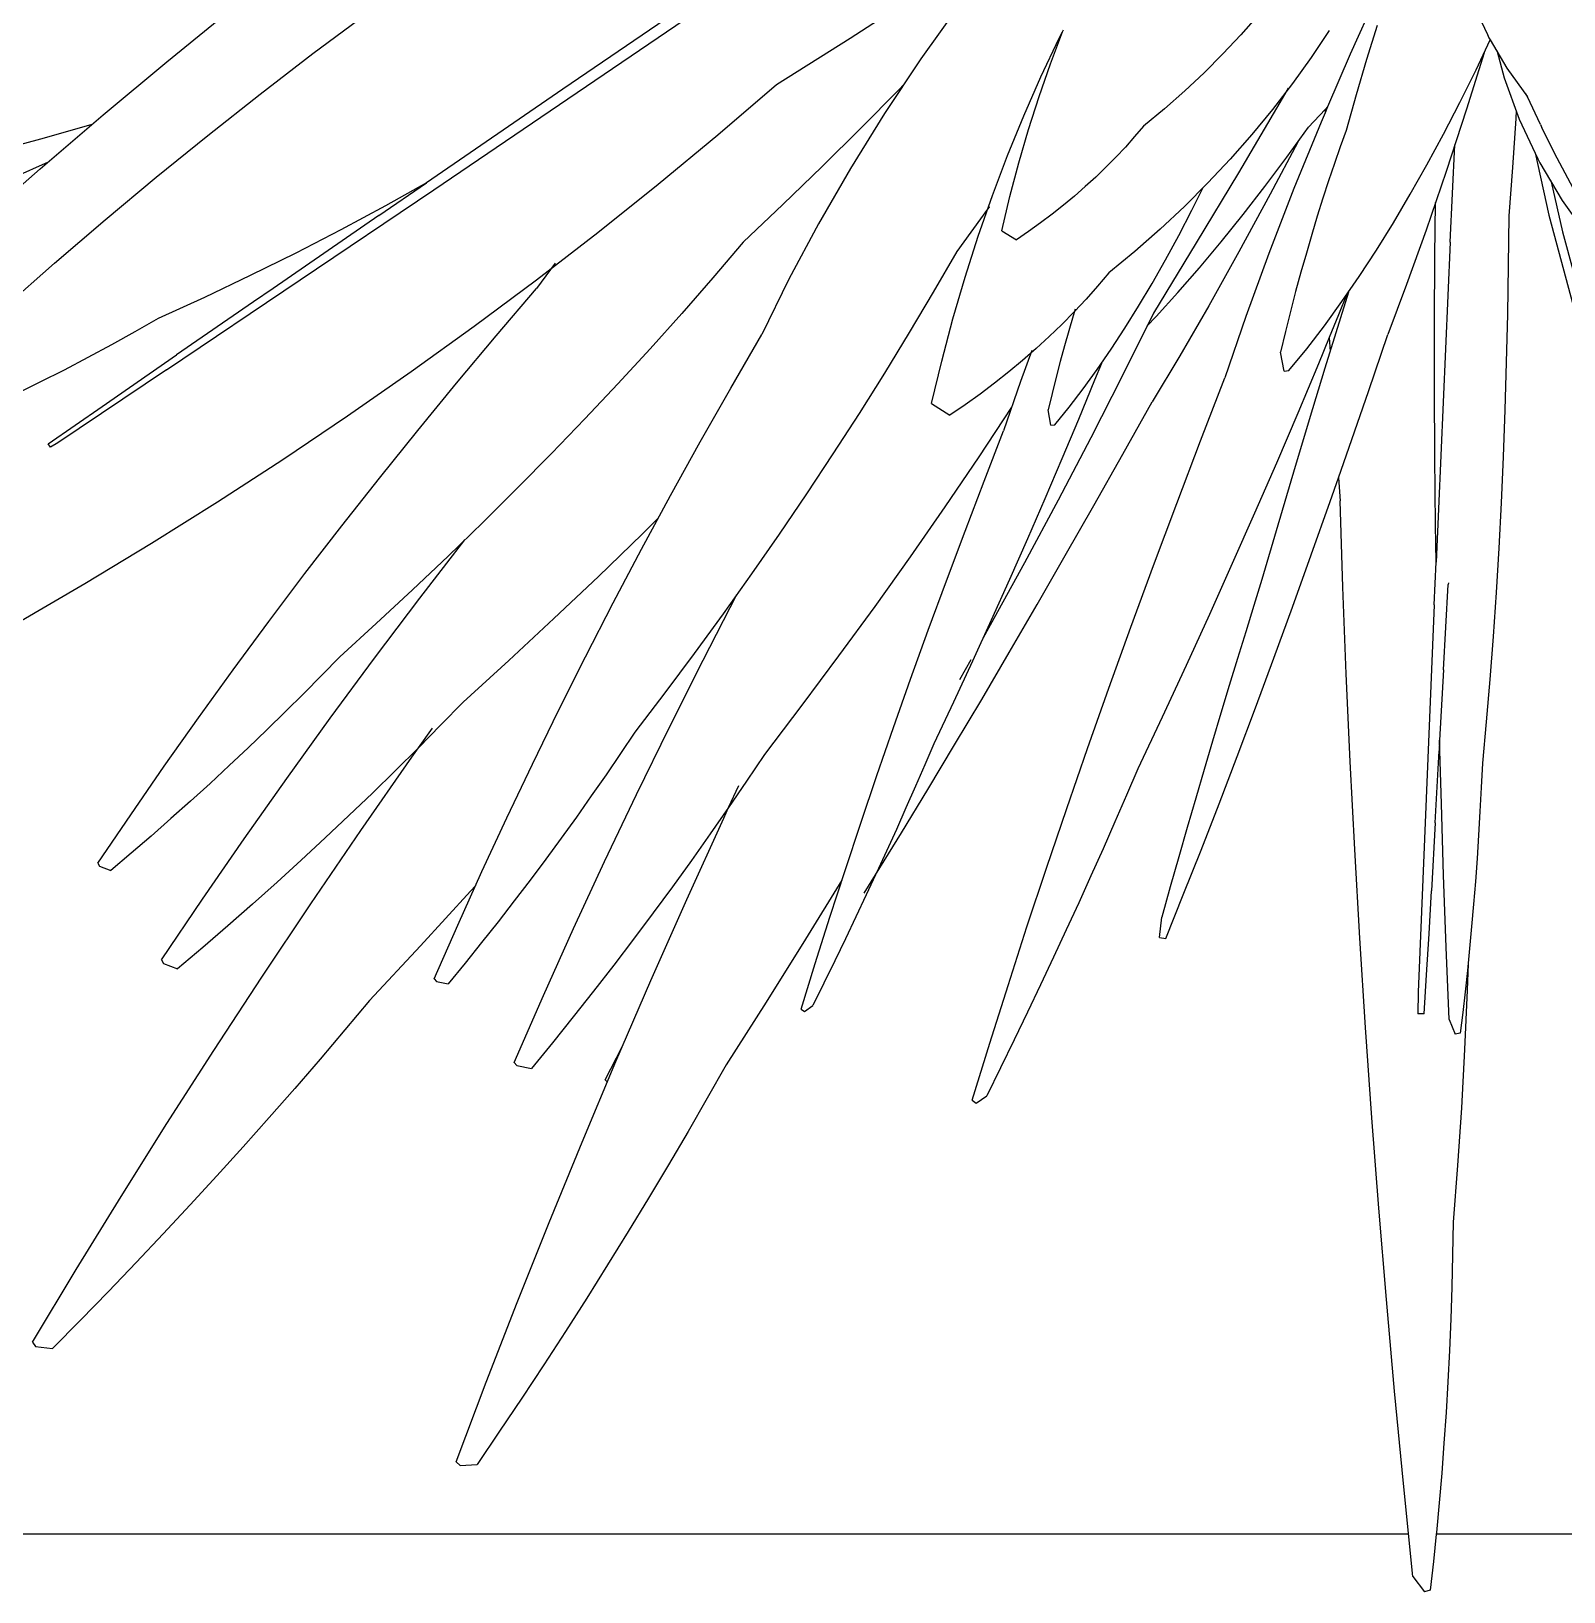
# Model space of a CAD drawing. Header units: metres. Extents: x 244.4 to 340.3, y -4.1 to 64.3.
# Drawn here: x 303.6698 to 304.0445, y 40.3732 to 40.7548 of the extents above; entities that cross this region are included whole.
import ezdxf

# ---------------------------------------------------------------- set-up
doc = ezdxf.new("R2010")
doc.units = ezdxf.units.M
doc.layers.add('Edges', color=7, linetype='Continuous')

msp = doc.modelspace()

# ---------------------------------------------------------------- linework, layer by layer
at = {"layer": 'Edges'}
for p, q in [((303.8373, 40.76621), (303.79975, 40.74062)), ((303.88787, 40.76461), (303.87003, 40.75301)), ((303.99988, 40.76607), (303.99229, 40.74916)), ((303.70297, 40.74735), (303.71875, 40.76015)), ((303.73868, 40.74931), (303.75174, 40.75904)), ((303.76819, 40.71603), (303.83176, 40.75915)), ((303.89676, 40.76128), (303.88734, 40.74803)), ((303.96983, 40.75874), (303.96559, 40.75393)), ((304.02218, 40.76174), (304.02585, 40.75398)), ((303.91899, 40.74679), (303.92197, 40.75464)), ((303.92113, 40.75308), (303.92197, 40.75464)), ((303.92197, 40.75464), (303.92216, 40.75511)), ((303.98718, 40.75495), (303.98279, 40.7484)), ((303.99887, 40.7562), (303.9963, 40.74785)), ((303.87003, 40.75301), (303.85203, 40.74165)), ((303.91668, 40.74366), (303.92113, 40.75308)), ((303.96559, 40.75393), (303.96118, 40.74924)), ((304.02306, 40.74533), (304.02654, 40.75265)), ((304.02585, 40.75398), (304.02622, 40.7532)), ((304.02622, 40.7532), (304.02654, 40.75265)), ((304.02654, 40.75265), (304.02658, 40.75273)), ((304.02654, 40.75265), (304.03058, 40.74578)), ((303.68737, 40.73435), (303.70297, 40.74735)), ((303.72576, 40.7394), (303.73868, 40.74931)), ((303.88734, 40.74803), (303.87844, 40.73466)), ((303.96118, 40.74924), (303.95659, 40.74466)), ((303.98279, 40.7484), (303.97818, 40.74198)), ((303.99229, 40.74916), (303.98676, 40.73628)), ((303.9963, 40.74785), (303.99379, 40.73928)), ((304.02504, 40.74949), (304.02071, 40.73572)), ((304.02813, 40.7501), (304.0282, 40.74983)), ((304.0282, 40.74983), (304.02993, 40.74339)), ((303.91248, 40.73411), (303.91668, 40.74366)), ((303.91621, 40.73883), (303.91899, 40.74679)), ((303.95659, 40.74466), (303.95182, 40.74019)), ((304.0191, 40.73734), (304.02306, 40.74533)), ((304.02993, 40.74339), (304.03363, 40.73329)), ((304.03058, 40.74578), (304.03562, 40.73875)), ((303.71298, 40.72932), (303.72576, 40.7394)), ((303.79975, 40.74062), (303.7664, 40.71775)), ((303.85203, 40.74165), (303.83767, 40.72938)), ((303.88194, 40.7405), (303.87261, 40.7311)), ((303.88316, 40.74176), (303.88194, 40.7405)), ((303.95182, 40.74019), (303.94689, 40.73584)), ((303.97818, 40.74198), (303.97333, 40.73569)), ((303.9771, 40.74084), (303.97508, 40.73734)), ((304.03562, 40.73875), (304.03526, 40.7395)), ((303.91363, 40.73077), (303.91621, 40.73883)), ((303.94689, 40.73584), (303.94178, 40.73161)), ((303.97508, 40.73734), (303.96496, 40.72018)), ((303.97333, 40.73569), (303.96827, 40.72955)), ((303.98615, 40.73564), (303.98212, 40.73137)), ((303.98676, 40.73628), (303.98614, 40.73484)), ((303.98615, 40.73564), (303.98614, 40.73484)), ((303.98676, 40.73628), (303.98615, 40.73564)), ((303.99379, 40.73928), (303.99132, 40.73049)), ((304.0151, 40.72961), (304.0191, 40.73734)), ((304.02071, 40.73572), (304.01572, 40.72047)), ((304.0388, 40.73196), (304.03562, 40.73875)), ((303.67196, 40.72114), (303.68737, 40.73435)), ((303.68458, 40.73196), (303.67291, 40.72861)), ((303.87844, 40.73466), (303.87007, 40.72122)), ((303.90852, 40.72443), (303.91248, 40.73411)), ((303.98517, 40.73256), (303.97853, 40.71632)), ((303.98614, 40.73484), (303.98517, 40.73256)), ((304.03276, 40.73344), (304.03195, 40.72146)), ((304.03288, 40.73534), (304.03276, 40.73344)), ((304.03363, 40.73329), (304.0382, 40.72361)), ((304.0388, 40.73196), (304.03917, 40.73118)), ((303.67291, 40.72861), (303.66093, 40.72539)), ((303.70034, 40.71907), (303.71298, 40.72932)), ((303.83767, 40.72938), (303.82309, 40.71734)), ((303.87261, 40.7311), (303.86316, 40.72174)), ((303.91125, 40.72262), (303.91363, 40.73077)), ((303.93959, 40.72902), (303.93733, 40.72648)), ((303.94178, 40.73161), (303.93959, 40.72902)), ((303.96827, 40.72955), (303.96298, 40.72354)), ((303.97677, 40.72397), (303.98212, 40.73137)), ((303.99132, 40.73049), (303.98987, 40.7265)), ((304.01106, 40.72214), (304.0151, 40.72961)), ((304.04291, 40.72374), (304.03917, 40.73118)), ((303.9048, 40.71462), (303.90852, 40.72443)), ((303.93733, 40.72648), (303.93499, 40.72399)), ((303.97947, 40.7277), (303.97273, 40.71495)), ((303.98987, 40.7265), (303.98843, 40.72241)), ((304.01677, 40.70323), (304.01786, 40.72701)), ((304.03752, 40.72505), (304.0409, 40.70978)), ((303.67249, 40.72212), (303.65162, 40.71278)), ((303.65673, 40.70773), (303.67196, 40.72114)), ((303.67377, 40.72269), (303.67249, 40.72212)), ((303.86316, 40.72174), (303.85359, 40.71245)), ((303.87007, 40.72122), (303.86227, 40.70771)), ((303.90907, 40.71436), (303.91125, 40.72262)), ((303.93258, 40.72154), (303.93009, 40.71914)), ((303.93499, 40.72399), (303.93258, 40.72154)), ((303.96298, 40.72354), (303.95747, 40.71768)), ((303.97144, 40.71683), (303.97677, 40.72397)), ((303.98843, 40.72241), (303.98702, 40.71822)), ((304.00697, 40.71493), (304.01106, 40.72214)), ((304.01572, 40.72047), (304.01085, 40.70618)), ((304.03195, 40.72146), (304.03108, 40.70966)), ((304.0382, 40.72361), (304.03867, 40.72263)), ((304.03867, 40.72263), (304.04412, 40.71337)), ((304.04685, 40.71639), (304.04291, 40.72374)), ((303.68784, 40.70866), (303.70034, 40.71907)), ((303.75476, 40.70973), (303.7664, 40.71775)), ((303.7664, 40.71775), (303.75638, 40.71213)), ((303.82309, 40.71734), (303.80831, 40.70553)), ((303.92753, 40.71679), (303.9249, 40.7145)), ((303.93009, 40.71914), (303.92753, 40.71679)), ((303.95747, 40.71768), (303.95174, 40.71196)), ((303.96496, 40.72018), (303.95465, 40.70301)), ((303.96611, 40.70995), (303.97144, 40.71683)), ((303.98702, 40.71822), (303.98563, 40.71394)), ((304.04135, 40.71826), (304.04142, 40.71796)), ((304.04142, 40.71796), (304.04421, 40.70575)), ((303.70287, 40.67196), (303.76819, 40.71603)), ((303.90134, 40.70469), (303.9048, 40.71462)), ((303.90709, 40.70602), (303.90907, 40.71436)), ((303.9249, 40.7145), (303.92219, 40.71225)), ((303.95356, 40.71105), (303.95624, 40.71645)), ((303.97273, 40.71495), (303.96507, 40.70084)), ((303.97853, 40.71632), (303.97239, 40.70045)), ((303.98563, 40.71394), (303.98425, 40.70956)), ((304.00285, 40.70797), (304.00697, 40.71493)), ((304.01301, 40.69976), (304.01314, 40.7129)), ((304.04412, 40.71337), (304.0504, 40.70459)), ((303.75476, 40.70973), (303.72892, 40.69188)), ((303.75638, 40.71213), (303.74547, 40.70625)), ((303.85359, 40.71245), (303.8439, 40.7032)), ((303.90364, 40.71128), (303.89612, 40.70091)), ((303.90398, 40.71175), (303.90364, 40.71128)), ((303.90403, 40.71182), (303.90398, 40.71175)), ((303.91942, 40.71005), (303.91657, 40.7079)), ((303.92219, 40.71225), (303.91942, 40.71005)), ((303.95174, 40.71196), (303.94579, 40.70639)), ((303.95036, 40.70486), (303.95356, 40.71105)), ((303.96078, 40.70333), (303.96611, 40.70995)), ((303.98425, 40.70956), (303.9829, 40.70509)), ((304.03108, 40.70966), (304.03095, 40.69754)), ((304.0409, 40.70978), (304.04736, 40.68561)), ((303.6755, 40.69808), (303.68784, 40.70866)), ((303.74547, 40.70625), (303.73447, 40.70055)), ((303.80831, 40.70553), (303.79331, 40.69395)), ((303.86227, 40.70771), (303.85504, 40.69417)), ((303.90709, 40.70602), (303.91066, 40.70376)), ((303.91365, 40.7058), (303.91066, 40.70376)), ((303.91657, 40.7079), (303.91365, 40.7058)), ((303.94579, 40.70639), (303.93963, 40.70096)), ((303.9829, 40.70509), (303.98157, 40.70053)), ((303.99869, 40.70128), (304.00285, 40.70797)), ((304.01085, 40.70618), (304.0061, 40.69288)), ((304.04421, 40.70575), (304.04951, 40.68624)), ((303.8439, 40.7032), (303.83644, 40.69448)), ((303.89812, 40.69463), (303.90134, 40.70469)), ((303.95465, 40.70301), (303.94417, 40.68585)), ((303.94712, 40.69888), (303.95036, 40.70486)), ((303.95546, 40.69697), (303.96078, 40.70333)), ((303.99449, 40.69485), (303.99869, 40.70128)), ((304.01677, 40.70323), (304.01329, 40.62497)), ((303.6633, 40.68734), (303.6755, 40.69808)), ((303.73447, 40.70055), (303.72336, 40.69504)), ((303.79789, 40.69805), (303.7933, 40.69186)), ((303.89612, 40.70091), (303.89036, 40.69099)), ((303.93963, 40.70096), (303.93326, 40.69568)), ((303.94385, 40.6931), (303.94712, 40.69888)), ((303.96507, 40.70084), (303.9577, 40.68767)), ((303.97239, 40.70045), (303.96677, 40.685)), ((303.98157, 40.70053), (303.98026, 40.69587)), ((304.01293, 40.68358), (304.01301, 40.69976)), ((304.03095, 40.69754), (304.03075, 40.68559)), ((303.72336, 40.69504), (303.71215, 40.68971)), ((303.79331, 40.69395), (303.77811, 40.68261)), ((303.83644, 40.69448), (303.82884, 40.6858)), ((303.85504, 40.69417), (303.8484, 40.68062)), ((303.89514, 40.68445), (303.89812, 40.69463)), ((303.93326, 40.69568), (303.93052, 40.69245)), ((303.95015, 40.69088), (303.95546, 40.69697)), ((303.98026, 40.69587), (303.97896, 40.69112)), ((303.99026, 40.68869), (303.99449, 40.69485)), ((303.72892, 40.69188), (303.72411, 40.68858)), ((303.78347, 40.68034), (303.7933, 40.69186)), ((303.89036, 40.69099), (303.88445, 40.68108)), ((303.93052, 40.69245), (303.9277, 40.68927)), ((303.94055, 40.68753), (303.94385, 40.6931)), ((303.94485, 40.68505), (303.95015, 40.69088)), ((303.97896, 40.69112), (303.97769, 40.68629)), ((303.9915, 40.6905), (303.98945, 40.68543)), ((303.99186, 40.69102), (303.98989, 40.68468)), ((304.0061, 40.69288), (304.00149, 40.6806)), ((303.71215, 40.68971), (303.70085, 40.68456)), ((303.72411, 40.68858), (303.70527, 40.67562)), ((303.92478, 40.68616), (303.92176, 40.6831)), ((303.92488, 40.68627), (303.92457, 40.68522)), ((303.92488, 40.68627), (303.92478, 40.68616)), ((303.9277, 40.68927), (303.92488, 40.68627)), ((303.92506, 40.68684), (303.92488, 40.68627)), ((303.93721, 40.68217), (303.94055, 40.68753)), ((303.9577, 40.68767), (303.95063, 40.67544)), ((303.97769, 40.68629), (303.97644, 40.68136)), ((303.98598, 40.68279), (303.99026, 40.68869)), ((303.70085, 40.68456), (303.69516, 40.68129)), ((303.77811, 40.68261), (303.76271, 40.6715)), ((303.82884, 40.6858), (303.8211, 40.67716)), ((303.89242, 40.67414), (303.89514, 40.68445)), ((303.92176, 40.6831), (303.91866, 40.68011)), ((303.92457, 40.68522), (303.9235, 40.68156)), ((303.93385, 40.67702), (303.93721, 40.68217)), ((303.94417, 40.68585), (303.93662, 40.67064)), ((303.94259, 40.68267), (303.94485, 40.68505)), ((303.96677, 40.685), (303.96167, 40.67)), ((303.98167, 40.67716), (303.98598, 40.68279)), ((303.98989, 40.68468), (303.9861, 40.67236)), ((303.98945, 40.68543), (303.98718, 40.67991)), ((304.01293, 40.66723), (304.01293, 40.68358)), ((304.03075, 40.68559), (304.03047, 40.67381)), ((303.69516, 40.68129), (303.68942, 40.67809)), ((303.7738, 40.66877), (303.78347, 40.68034)), ((303.84081, 40.66751), (303.8484, 40.68062)), ((303.88445, 40.68108), (303.87839, 40.67119)), ((303.91866, 40.68011), (303.91547, 40.67718)), ((303.9235, 40.68156), (303.92245, 40.67784)), ((303.97644, 40.68136), (303.97522, 40.67634)), ((303.98718, 40.67991), (303.98451, 40.67345)), ((303.98718, 40.67991), (303.98736, 40.67648)), ((303.99676, 40.6667), (304.00149, 40.6806)), ((303.68363, 40.67497), (303.6778, 40.67192)), ((303.68942, 40.67809), (303.68363, 40.67497)), ((303.68711, 40.66305), (303.70527, 40.67562)), ((303.8211, 40.67716), (303.81321, 40.66857)), ((303.91441, 40.67673), (303.91164, 40.66913)), ((303.91547, 40.67718), (303.91218, 40.67431)), ((303.92245, 40.67784), (303.92141, 40.67403)), ((303.93046, 40.67208), (303.93385, 40.67702)), ((303.95063, 40.67544), (303.94387, 40.6642)), ((303.97612, 40.6717), (303.97522, 40.67634)), ((303.97733, 40.67179), (303.98167, 40.67716)), ((303.6778, 40.67192), (303.67193, 40.66895)), ((303.70287, 40.67196), (303.67632, 40.65412)), ((303.76271, 40.6715), (303.74712, 40.66064)), ((303.87839, 40.67119), (303.87219, 40.66131)), ((303.88994, 40.66372), (303.89242, 40.67414)), ((303.9088, 40.6715), (303.90534, 40.66876)), ((303.91218, 40.67431), (303.9088, 40.6715)), ((303.92141, 40.67403), (303.92039, 40.67016)), ((303.92703, 40.66736), (303.93046, 40.67208)), ((303.93145, 40.67353), (303.92981, 40.66947)), ((303.97612, 40.6717), (303.97733, 40.67179)), ((303.98451, 40.67345), (303.97945, 40.66137)), ((303.9861, 40.67236), (303.98229, 40.6598)), ((304.03047, 40.67381), (304.03012, 40.66219)), ((303.67193, 40.66895), (303.66602, 40.66606)), ((303.76429, 40.65717), (303.7738, 40.66877)), ((303.81321, 40.66857), (303.80518, 40.66003)), ((303.83339, 40.65439), (303.84081, 40.66751)), ((303.90534, 40.66876), (303.90178, 40.66608)), ((303.91164, 40.66913), (303.90756, 40.65711)), ((303.92039, 40.67016), (303.91939, 40.66621)), ((303.92358, 40.66284), (303.92703, 40.66736)), ((303.92981, 40.66947), (303.92586, 40.65987)), ((303.93662, 40.67064), (303.92885, 40.6554)), ((303.9557, 40.6546), (303.96167, 40.67)), ((304.01301, 40.65072), (304.01293, 40.66723)), ((303.67395, 40.65391), (303.68711, 40.66305)), ((303.88994, 40.66372), (303.89441, 40.6609)), ((303.89814, 40.66346), (303.89441, 40.6609)), ((303.90178, 40.66608), (303.89814, 40.66346)), ((303.91939, 40.66621), (303.91841, 40.66219)), ((303.93671, 40.65139), (303.94387, 40.6642)), ((303.99206, 40.65309), (303.99676, 40.6667)), ((303.74712, 40.66064), (303.73134, 40.65002)), ((303.80518, 40.66003), (303.79701, 40.65154)), ((303.87219, 40.66131), (303.86583, 40.65146)), ((303.90951, 40.66284), (303.90146, 40.65068)), ((303.91913, 40.65848), (303.91841, 40.66219)), ((303.9201, 40.65855), (303.92358, 40.66284)), ((303.92586, 40.65987), (303.9218, 40.6502)), ((303.97945, 40.66137), (303.97425, 40.6492)), ((303.98229, 40.6598), (303.97845, 40.647)), ((304.03012, 40.66219), (304.0297, 40.65075)), ((303.75493, 40.64553), (303.76429, 40.65717)), ((303.90278, 40.64477), (303.90756, 40.65711)), ((303.91913, 40.65848), (303.9201, 40.65855)), ((303.6745, 40.65307), (303.67395, 40.65391)), ((303.67632, 40.65412), (303.6745, 40.65307)), ((303.82612, 40.64127), (303.83339, 40.65439)), ((303.92885, 40.6554), (303.92086, 40.64013)), ((303.94988, 40.63931), (303.9557, 40.6546)), ((303.98942, 40.64554), (303.99206, 40.65309)), ((303.73134, 40.65002), (303.71537, 40.63965)), ((303.79701, 40.65154), (303.78871, 40.64311)), ((303.86583, 40.65146), (303.85933, 40.64164)), ((303.90146, 40.65068), (303.89316, 40.63845)), ((303.9218, 40.6502), (303.91763, 40.64045)), ((303.92963, 40.63884), (303.93671, 40.65139)), ((303.97425, 40.6492), (303.96892, 40.63694)), ((304.01317, 40.63405), (304.01301, 40.65072)), ((304.0297, 40.65075), (304.0292, 40.63949)), ((303.74575, 40.63386), (303.75493, 40.64553)), ((303.89811, 40.63253), (303.90278, 40.64477)), ((303.97845, 40.647), (303.9746, 40.63397)), ((303.9874, 40.63976), (303.98942, 40.64554)), ((303.98942, 40.64554), (303.98985, 40.63993)), ((303.78871, 40.64311), (303.78027, 40.63473)), ((303.81903, 40.62813), (303.82612, 40.64127)), ((303.85933, 40.64164), (303.85268, 40.63184)), ((303.91763, 40.64045), (303.91336, 40.63063)), ((303.71537, 40.63965), (303.69921, 40.62953)), ((303.89316, 40.63845), (303.88469, 40.62626)), ((303.92086, 40.64013), (303.91267, 40.62483)), ((303.92264, 40.62657), (303.92963, 40.63884)), ((303.9442, 40.62414), (303.94988, 40.63931)), ((303.96892, 40.63694), (303.96346, 40.62459)), ((303.98278, 40.62671), (303.9874, 40.63976)), ((303.99051, 40.61887), (303.98985, 40.63993)), ((304.0292, 40.63949), (304.02862, 40.62841)), ((303.73672, 40.62215), (303.74575, 40.63386)), ((303.78027, 40.63473), (303.7717, 40.62641)), ((303.82318, 40.63582), (303.81918, 40.63184)), ((303.89356, 40.62038), (303.89811, 40.63253)), ((303.9746, 40.63397), (303.97072, 40.6207)), ((304.01329, 40.62497), (304.01317, 40.63405)), ((303.69921, 40.62953), (303.68289, 40.61966)), ((303.76481, 40.61614), (303.77581, 40.6304)), ((303.81918, 40.63184), (303.80848, 40.62145)), ((303.85268, 40.63184), (303.84589, 40.62208)), ((303.91336, 40.63063), (303.90899, 40.62074)), ((303.7717, 40.62641), (303.76299, 40.61815)), ((303.8121, 40.61499), (303.81903, 40.62813)), ((303.88469, 40.62626), (303.87604, 40.61411)), ((303.91574, 40.61457), (303.92264, 40.62657)), ((303.97819, 40.61395), (303.98278, 40.62671)), ((304.01284, 40.61451), (304.01329, 40.62497)), ((304.02862, 40.62841), (304.02797, 40.61751)), ((303.72786, 40.61041), (303.73672, 40.62215)), ((303.80848, 40.62145), (303.79761, 40.61114)), ((303.84589, 40.62208), (303.83896, 40.61234)), ((303.91267, 40.62483), (303.90426, 40.60951)), ((303.93867, 40.60909), (303.9442, 40.62414)), ((303.96346, 40.62459), (303.95788, 40.61217)), ((303.68289, 40.61966), (303.66639, 40.61005)), ((303.76299, 40.61815), (303.75416, 40.60995)), ((303.88913, 40.60832), (303.89356, 40.62038)), ((303.90899, 40.62074), (303.90452, 40.61079)), ((303.97072, 40.6207), (303.96873, 40.61438)), ((303.99133, 40.59765), (303.99051, 40.61887)), ((304.01514, 40.59861), (304.01628, 40.6195)), ((304.01631, 40.61993), (304.01628, 40.6195)), ((304.02797, 40.61751), (304.02724, 40.60679)), ((303.75376, 40.60148), (303.76481, 40.61614)), ((303.80533, 40.60184), (303.8121, 40.61499)), ((303.83405, 40.601), (303.84229, 40.61702)), ((303.87604, 40.61411), (303.86721, 40.60201)), ((303.90893, 40.60285), (303.91574, 40.61457)), ((303.96873, 40.61438), (303.96674, 40.60795)), ((303.97364, 40.60149), (303.97819, 40.61395)), ((304.01284, 40.61451), (304.0089, 40.51984)), ((303.71917, 40.59864), (303.72786, 40.61041)), ((303.75416, 40.60995), (303.74521, 40.60181)), ((303.79761, 40.61114), (303.78659, 40.6009)), ((303.83896, 40.61234), (303.8319, 40.60265)), ((303.90452, 40.61079), (303.89995, 40.60077)), ((303.95788, 40.61217), (303.95217, 40.59966)), ((303.88482, 40.59636), (303.88913, 40.60832)), ((303.90426, 40.60951), (303.90255, 40.60648)), ((303.93329, 40.59416), (303.93867, 40.60909)), ((303.96674, 40.60795), (303.96473, 40.60141)), ((304.02724, 40.60679), (304.02644, 40.59627)), ((303.8319, 40.60265), (303.82469, 40.59299)), ((303.86721, 40.60201), (303.85822, 40.58995)), ((303.9022, 40.59141), (303.90893, 40.60285)), ((303.71065, 40.58685), (303.71917, 40.59864)), ((303.74521, 40.60181), (303.74085, 40.59732)), ((303.7429, 40.58679), (303.75376, 40.60148)), ((303.78659, 40.6009), (303.77541, 40.59075)), ((303.79874, 40.5887), (303.80533, 40.60184)), ((303.82582, 40.58459), (303.83405, 40.601)), ((303.89995, 40.60077), (303.89527, 40.59069)), ((303.89951, 40.60106), (303.89678, 40.5962)), ((303.95217, 40.59966), (303.94633, 40.58707)), ((303.96473, 40.60141), (303.96271, 40.59478)), ((303.96913, 40.58931), (303.97364, 40.60149)), ((304.01514, 40.59861), (304.01416, 40.58144)), ((303.74085, 40.59732), (303.73643, 40.59285)), ((303.88063, 40.58451), (303.88482, 40.59636)), ((303.96271, 40.59478), (303.96068, 40.58804)), ((303.99229, 40.57625), (303.99133, 40.59765)), ((304.02644, 40.59627), (304.02557, 40.58593)), ((303.73643, 40.59285), (303.73195, 40.5884)), ((303.77541, 40.59075), (303.76997, 40.58514)), ((303.82469, 40.59299), (303.81735, 40.58338)), ((303.89527, 40.59069), (303.8905, 40.58055)), ((303.89557, 40.58025), (303.9022, 40.59141)), ((303.92805, 40.57936), (303.93329, 40.59416)), ((303.7023, 40.57503), (303.71065, 40.58685)), ((303.73195, 40.5884), (303.72742, 40.58398)), ((303.73227, 40.57207), (303.7429, 40.58679)), ((303.79232, 40.57556), (303.79874, 40.5887)), ((303.85822, 40.58995), (303.84906, 40.57795)), ((303.94633, 40.58707), (303.94038, 40.57442)), ((303.96068, 40.58804), (303.95864, 40.58121)), ((303.96466, 40.57743), (303.96913, 40.58931)), ((303.72742, 40.58398), (303.72283, 40.57958)), ((303.76997, 40.58514), (303.76447, 40.57958)), ((303.76447, 40.57958), (303.76788, 40.5844)), ((303.81735, 40.58338), (303.81388, 40.57817)), ((303.8178, 40.56818), (303.82582, 40.58459)), ((303.87656, 40.57276), (303.88063, 40.58451)), ((304.02557, 40.58593), (304.02462, 40.5758)), ((303.72283, 40.57958), (303.71819, 40.5752)), ((303.76445, 40.57956), (303.75886, 40.574)), ((303.76281, 40.57724), (303.76445, 40.57956)), ((303.76447, 40.57958), (303.76445, 40.57956)), ((303.8905, 40.58055), (303.88827, 40.57536)), ((303.88902, 40.56938), (303.89557, 40.58025)), ((303.92297, 40.56469), (303.92805, 40.57936)), ((303.95864, 40.58121), (303.95659, 40.57427)), ((304.01416, 40.58144), (304.01401, 40.57881)), ((304.01459, 40.56583), (304.01416, 40.58144)), ((303.75035, 40.5593), (303.76281, 40.57724)), ((303.78606, 40.56242), (303.79232, 40.57556)), ((303.81388, 40.57817), (303.81034, 40.57297)), ((303.84906, 40.57795), (303.84471, 40.57144)), ((303.88827, 40.57536), (303.886, 40.57014)), ((303.96023, 40.56585), (303.96466, 40.57743)), ((303.9934, 40.5547), (303.99229, 40.57625)), ((304.01309, 40.56117), (304.01401, 40.57881)), ((304.02462, 40.5758), (304.02434, 40.56985)), ((303.69412, 40.56319), (303.7023, 40.57503)), ((303.71819, 40.5752), (303.7135, 40.57086)), ((303.72184, 40.55731), (303.73227, 40.57207)), ((303.75886, 40.574), (303.7532, 40.56848)), ((303.81034, 40.57297), (303.80674, 40.56779)), ((303.87261, 40.56111), (303.87656, 40.57276)), ((303.94038, 40.57442), (303.93759, 40.56794)), ((303.95659, 40.57427), (303.95453, 40.56724)), ((303.7135, 40.57086), (303.70875, 40.56654)), ((303.7532, 40.56848), (303.74747, 40.56299)), ((303.80674, 40.56779), (303.80308, 40.56262)), ((303.80999, 40.55178), (303.8178, 40.56818)), ((303.84471, 40.57144), (303.84031, 40.56499)), ((303.84031, 40.56499), (303.8428, 40.57034)), ((303.88257, 40.55878), (303.88902, 40.56938)), ((303.886, 40.57014), (303.88368, 40.5649)), ((303.93759, 40.56794), (303.93475, 40.56143)), ((304.02434, 40.56985), (304.02403, 40.56399)), ((303.70875, 40.56654), (303.70395, 40.56225)), ((303.84029, 40.56496), (303.8358, 40.55849)), ((303.83911, 40.56238), (303.84029, 40.56496)), ((303.84031, 40.56499), (303.84029, 40.56496)), ((303.88368, 40.5649), (303.88132, 40.55962)), ((303.91804, 40.55015), (303.92297, 40.56469)), ((303.95453, 40.56724), (303.95247, 40.56011)), ((303.95584, 40.55456), (303.96023, 40.56585)), ((304.01514, 40.54841), (304.01459, 40.56583)), ((304.02403, 40.56399), (304.02368, 40.5582)), ((303.68611, 40.55133), (303.69412, 40.56319)), ((303.70395, 40.56225), (303.6991, 40.55799)), ((303.74747, 40.56299), (303.74168, 40.55753)), ((303.77998, 40.54929), (303.78606, 40.56242)), ((303.80308, 40.56262), (303.79936, 40.55746)), ((303.83009, 40.54249), (303.83911, 40.56238)), ((303.86879, 40.54957), (303.87261, 40.56111)), ((303.93475, 40.56143), (303.93186, 40.55488)), ((303.95247, 40.56011), (303.95039, 40.55289)), ((304.01309, 40.56117), (304.01218, 40.54456)), ((303.6991, 40.55799), (303.6942, 40.55376)), ((303.71163, 40.54253), (303.72184, 40.55731)), ((303.74168, 40.55753), (303.73582, 40.5521)), ((303.73813, 40.54137), (303.75035, 40.5593)), ((303.79936, 40.55746), (303.79558, 40.55233)), ((303.8358, 40.55849), (303.83123, 40.55203)), ((303.87625, 40.54853), (303.88257, 40.55878)), ((303.88132, 40.55962), (303.87891, 40.55432)), ((304.02368, 40.5582), (304.02331, 40.55249)), ((303.6942, 40.55376), (303.68925, 40.54956)), ((303.87891, 40.55432), (303.87647, 40.54899)), ((303.93186, 40.55488), (303.92891, 40.54829)), ((303.95039, 40.55289), (303.94831, 40.54558)), ((303.95149, 40.54358), (303.95584, 40.55456)), ((303.99465, 40.53299), (303.9934, 40.5547)), ((304.02331, 40.55249), (304.0229, 40.54686)), ((303.68611, 40.55133), (303.68651, 40.55063)), ((303.68651, 40.55063), (303.68925, 40.54956)), ((303.73582, 40.5521), (303.72989, 40.54671)), ((303.77408, 40.53616), (303.77998, 40.54929)), ((303.79558, 40.55233), (303.79175, 40.5472)), ((303.8024, 40.53539), (303.80999, 40.55178)), ((303.83123, 40.55203), (303.82659, 40.5456)), ((303.86508, 40.53814), (303.86879, 40.54957)), ((303.87647, 40.54899), (303.87625, 40.54853)), ((303.91326, 40.53574), (303.91804, 40.55015)), ((303.72989, 40.54671), (303.7239, 40.54136)), ((303.77847, 40.54592), (303.77716, 40.54447)), ((303.79175, 40.5472), (303.78786, 40.5421)), ((303.82659, 40.5456), (303.82188, 40.53918)), ((303.86803, 40.54723), (303.85913, 40.53274)), ((303.87343, 40.54401), (303.87622, 40.54848)), ((303.87622, 40.54848), (303.87398, 40.54364)), ((303.87622, 40.54848), (303.87625, 40.54853)), ((303.92891, 40.54829), (303.92591, 40.54167)), ((303.94831, 40.54558), (303.94622, 40.53817)), ((304.01577, 40.53084), (304.01514, 40.54841)), ((304.0229, 40.54686), (304.02246, 40.54131)), ((303.70163, 40.52772), (303.71163, 40.54253)), ((303.7239, 40.54136), (303.71785, 40.53604)), ((303.72616, 40.52346), (303.73813, 40.54137)), ((303.77716, 40.54447), (303.76493, 40.5311)), ((303.78786, 40.5421), (303.78392, 40.53701)), ((303.8213, 40.52265), (303.83009, 40.54249)), ((303.87398, 40.54364), (303.87145, 40.53826)), ((303.92591, 40.54167), (303.92286, 40.53502)), ((303.94719, 40.5329), (303.95149, 40.54358)), ((304.01158, 40.53406), (304.01218, 40.54456)), ((304.02246, 40.54131), (304.02199, 40.53584)), ((303.82188, 40.53918), (303.81709, 40.53279)), ((303.8615, 40.52682), (303.86508, 40.53814)), ((303.87145, 40.53826), (303.86888, 40.53286)), ((303.94568, 40.53319), (303.94622, 40.53817)), ((303.71785, 40.53604), (303.71173, 40.53075)), ((303.76834, 40.52305), (303.77408, 40.53616)), ((303.78392, 40.53701), (303.77991, 40.53195)), ((303.79503, 40.51901), (303.8024, 40.53539)), ((303.90864, 40.52147), (303.91326, 40.53574)), ((303.92286, 40.53502), (303.91975, 40.52834)), ((304.01098, 40.52404), (304.01158, 40.53406)), ((304.02199, 40.53584), (304.02149, 40.53045)), ((303.71173, 40.53075), (303.70556, 40.52551)), ((303.76493, 40.5311), (303.7525, 40.51777)), ((303.77991, 40.53195), (303.77586, 40.5269)), ((303.81709, 40.53279), (303.81224, 40.52641)), ((303.85913, 40.53274), (303.84951, 40.51738)), ((303.86888, 40.53286), (303.86627, 40.52744)), ((303.94568, 40.53319), (303.94719, 40.5329)), ((303.99606, 40.51113), (303.99465, 40.53299)), ((304.01648, 40.51313), (304.01577, 40.53084)), ((304.02149, 40.53045), (304.02096, 40.52514)), ((303.70163, 40.52772), (303.70213, 40.52685)), ((303.70213, 40.52685), (303.70556, 40.52551)), ((303.77586, 40.5269), (303.77175, 40.52187)), ((303.81224, 40.52641), (303.80731, 40.52006)), ((303.85804, 40.51561), (303.8615, 40.52682)), ((303.86627, 40.52744), (303.86362, 40.52199)), ((303.91975, 40.52834), (303.91659, 40.52162)), ((304.02112, 40.52669), (304.0209, 40.52027)), ((303.71444, 40.50556), (303.72616, 40.52346)), ((303.76834, 40.52305), (303.76885, 40.52244)), ((303.76885, 40.52244), (303.77175, 40.52187)), ((303.81276, 40.50287), (303.8213, 40.52265)), ((303.86362, 40.52199), (303.86094, 40.51653)), ((304.01039, 40.5145), (304.01098, 40.52404)), ((304.02096, 40.52514), (304.0204, 40.51992)), ((303.78787, 40.50264), (303.79503, 40.51901)), ((303.80731, 40.52006), (303.80232, 40.51374)), ((303.90417, 40.50734), (303.90864, 40.52147)), ((303.91659, 40.52162), (303.91339, 40.51488)), ((304.0089, 40.51984), (304.00886, 40.51454)), ((304.0204, 40.51992), (304.01981, 40.51479)), ((304.0209, 40.52027), (304.02026, 40.50579)), ((303.7525, 40.51777), (303.74649, 40.51059)), ((303.84951, 40.51738), (303.8397, 40.50203)), ((303.85804, 40.51561), (303.85884, 40.51508)), ((303.85884, 40.51508), (303.86094, 40.51653)), ((303.91339, 40.51488), (303.91013, 40.50811)), ((304.01039, 40.5145), (304.00886, 40.51454)), ((304.01981, 40.51479), (304.01918, 40.50974)), ((303.74649, 40.51059), (303.7404, 40.50343)), ((303.80232, 40.51374), (303.79725, 40.50744)), ((303.99761, 40.48911), (303.99606, 40.51113)), ((304.01648, 40.51313), (304.01799, 40.50952)), ((303.79725, 40.50744), (303.79212, 40.50117)), ((303.89985, 40.49335), (303.90417, 40.50734)), ((303.91013, 40.50811), (303.90682, 40.50131)), ((304.01918, 40.50974), (304.01799, 40.50952)), ((303.70296, 40.48769), (303.71444, 40.50556)), ((303.7404, 40.50343), (303.73422, 40.49627)), ((303.80446, 40.48315), (303.81276, 40.50287)), ((303.8101, 40.49838), (303.81429, 40.5064)), ((304.02026, 40.50579), (304.01947, 40.4915)), ((303.78787, 40.50264), (303.78851, 40.50187)), ((303.78851, 40.50187), (303.79212, 40.50117)), ((303.8397, 40.50203), (303.83508, 40.49388)), ((303.90682, 40.50131), (303.90347, 40.49449)), ((303.73422, 40.49627), (303.72795, 40.48913)), ((303.8101, 40.49838), (303.81065, 40.49785)), ((303.83508, 40.49388), (303.83038, 40.48574)), ((303.89985, 40.49335), (303.90085, 40.49269)), ((303.90085, 40.49269), (303.90347, 40.49449)), ((304.01947, 40.4915), (304.01855, 40.47741)), ((303.69174, 40.46984), (303.70296, 40.48769)), ((303.72795, 40.48913), (303.72161, 40.48201)), ((303.99932, 40.46695), (303.99761, 40.48911)), ((303.83038, 40.48574), (303.82559, 40.47759)), ((303.72161, 40.48201), (303.71518, 40.4749)), ((303.7964, 40.4635), (303.80446, 40.48315)), ((303.82559, 40.47759), (303.82072, 40.46943)), ((304.01855, 40.47741), (304.01748, 40.46353)), ((303.71518, 40.4749), (303.70867, 40.46781)), ((303.68077, 40.45201), (303.69174, 40.46984)), ((303.82072, 40.46943), (303.81577, 40.46128)), ((303.70867, 40.46781), (303.70208, 40.46073)), ((304.00117, 40.44465), (303.99932, 40.46695)), ((303.78859, 40.44391), (303.7964, 40.4635)), ((303.81577, 40.46128), (303.81073, 40.45312)), ((304.01748, 40.46353), (304.01734, 40.45557)), ((303.70208, 40.46073), (303.69542, 40.45368)), ((303.69542, 40.45368), (303.68867, 40.44664)), ((304.01734, 40.45557), (304.01714, 40.4477)), ((303.67006, 40.43422), (303.68077, 40.45201)), ((303.81073, 40.45312), (303.80561, 40.44497)), ((303.68867, 40.44664), (303.68186, 40.43963)), ((304.01714, 40.4477), (304.01687, 40.4399)), ((303.78102, 40.4244), (303.78859, 40.44391)), ((303.80561, 40.44497), (303.8004, 40.43683)), ((304.00316, 40.42221), (304.00117, 40.44465)), ((303.68186, 40.43963), (303.67496, 40.43264)), ((304.01687, 40.4399), (304.01655, 40.43218)), ((303.67006, 40.43422), (303.67084, 40.43312)), ((303.8004, 40.43683), (303.79512, 40.42868)), ((303.67084, 40.43312), (303.67496, 40.43264)), ((304.01655, 40.43218), (304.01617, 40.42455)), ((303.79512, 40.42868), (303.78976, 40.42055)), ((303.77369, 40.40497), (303.78102, 40.4244)), ((304.01617, 40.42455), (304.01573, 40.41701)), ((303.78976, 40.42055), (303.78432, 40.41242)), ((304.00531, 40.39963), (304.00316, 40.42221)), ((304.01573, 40.41701), (304.01522, 40.40955)), ((303.78432, 40.41242), (303.7788, 40.4043)), ((304.01522, 40.40955), (304.01466, 40.40217)), ((303.77369, 40.40497), (303.77466, 40.40403)), ((303.77466, 40.40403), (303.7788, 40.4043)), ((304.01466, 40.40217), (304.01404, 40.39489)), ((304.0076, 40.37692), (304.00531, 40.39963)), ((304.01404, 40.39489), (304.01337, 40.38769)), ((304.00656, 40.38724), (302.55554, 40.38724)), ((304.01332, 40.38724), (304.01263, 40.38059)), ((304.01337, 40.38769), (304.01332, 40.38724)), ((304.17943, 40.38724), (304.01332, 40.38724)), ((304.0076, 40.37692), (304.01045, 40.37317)), ((304.01263, 40.38059), (304.01183, 40.37358)), ((304.01183, 40.37358), (304.01045, 40.37317))]:
    msp.add_line(p, q, dxfattribs=at)

doc.saveas('drawing.dxf')
